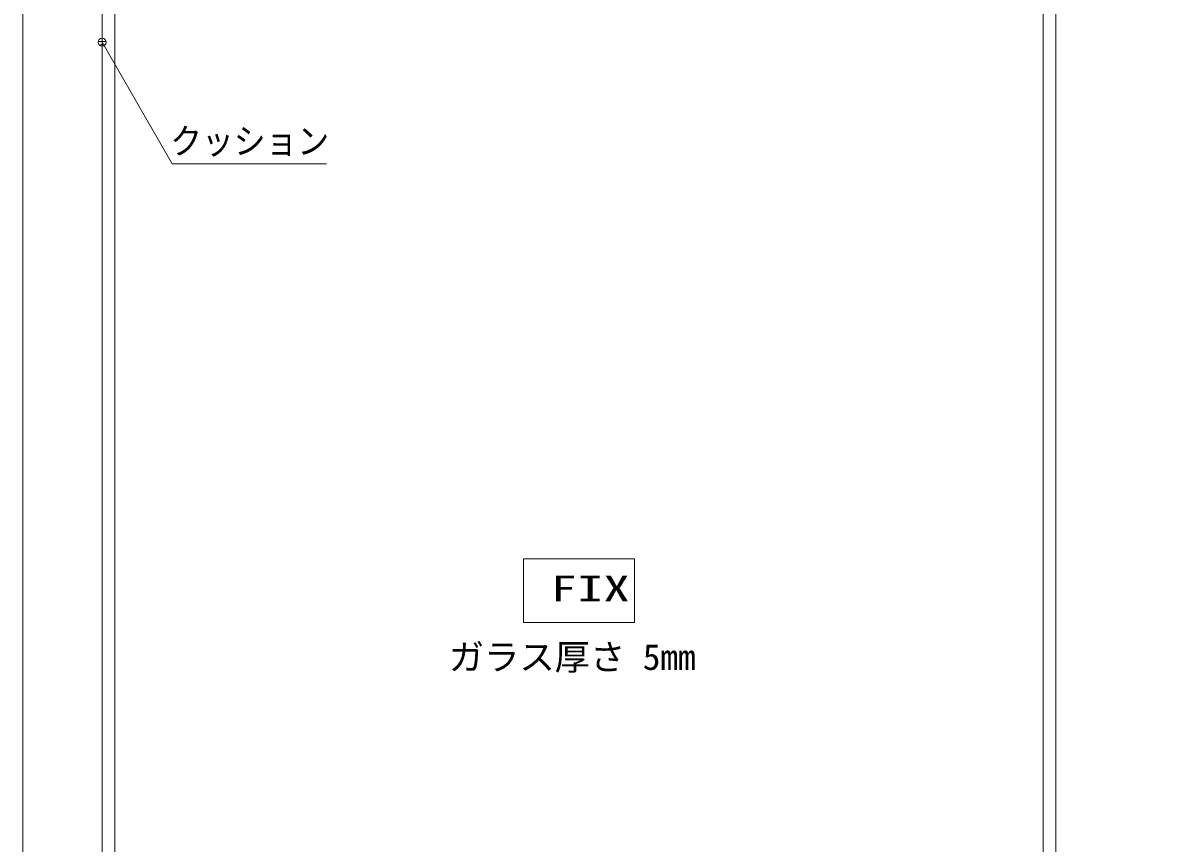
# Model space of a CAD drawing. Units: millimetres, scale not verified. Extents: x -6062 to 6062, y -3045 to 3045.
# Drawn here: x -5788 to -4361, y -1075 to -42 of the extents above; entities that cross this region are included whole.
import ezdxf
from ezdxf.enums import TextEntityAlignment as Align

# ---------------------------------------------------------------- set-up
doc = ezdxf.new("R2010")
doc.units = ezdxf.units.MM
doc.header["$LTSCALE"] = 20
for name, color, linetype, lineweight in [('0-2_2寸法-3', 7, 'Continuous', 9), ('0-4_1図面枠', 7, 'Continuous', 9), ('0-5_3一般', 7, 'Continuous', 9)]:
    doc.layers.add(name, color=color, linetype=linetype, lineweight=lineweight)
doc.styles.add('ＭＳ ゴシック', font='')
doc.styles.get('ＭＳ ゴシック').set_extended_font_data('MS Gothic')

# ---------------------------------------------------------------- blocks, each defined once
blk = doc.blocks.new('グループ-14')
at = {"layer": '0-4_1図面枠'}
blk.add_lwpolyline([(-80000, 55400), (80000, 55400), (80000, -55400), (-80000, -55400)], close=True, dxfattribs=at)
blk = doc.blocks.new('図面枠')
at = {"layer": '0-4_1図面枠'}
blk.add_blockref('グループ-14', (0, 0), dxfattribs=at)
blk = doc.blocks.new('グループ-18')
at = {"layer": '0-5_3一般'}
for p, q in [((-78000, -39000), (-78000, 7840)), ((-77680, -39000), (-77680, 7840)), ((-54320, 7840), (-54320, -39000)), ((-54000, 7840), (-54000, -39000)), ((-54320, -38740), (-54320, 7050)), ((-54000, -38740), (-54000, 7050))]:
    blk.add_line(p, q, dxfattribs=at)
blk = doc.blocks.new('グループ-19')
at = {"layer": '0-5_3一般'}
blk.add_line((-78000, 8000), (-78000, -39000), dxfattribs=at)
blk = doc.blocks.new('グループ-20')
at = {"layer": '0-5_3一般'}
for name in ['グループ-19', 'グループ-18']:
    blk.add_blockref(name, (0, 0), dxfattribs=at)

msp = doc.modelspace()

# ---------------------------------------------------------------- linework, layer by layer
at = {"layer": '0-2_2寸法-3'}
for p, q in [((-5682.61, -65.62), (-5692.39, -65.62)), ((-5683.5, -69.62), (-5691.5, -69.62)), ((-5687.33, -61.62), (-5687.67, -61.62)), ((-5687.33, -61.62), (-5687.67, -61.62))]:
    msp.add_line(p, q, dxfattribs=at)
msp.add_lwpolyline([(-5405.18, -219.45), (-5599.26, -219.45), (-5687.5, -66.61)], dxfattribs=at)
msp.add_lwpolyline([(-5017.5, -797), (-5157.5, -797), (-5157.5, -717), (-5017.5, -717)], close=True, dxfattribs=at)
msp.add_circle((-5687.5, -66.61), 5.01, dxfattribs=at)
msp.add_circle((-5687.5, -66.61), 5.01, dxfattribs=at)

# ---------------------------------------------------------------- block references
at = {"layer": '0-4_1図面枠', "xscale": 0.05, "yscale": 0.05}
msp.add_blockref('図面枠', (-1787.5, 0), dxfattribs=at)
at = {"layer": '0-5_3一般', "xscale": 0.05, "yscale": 0.05}
msp.add_blockref('グループ-20', (-1787.5, 0), dxfattribs=at)

# ---------------------------------------------------------------- texts
at = {"layer": '0-2_2寸法-3', "style": 'ＭＳ ゴシック'}
for s, width, p in [('クッション', 0.9, (-5601.76, -217.05)), ('FIX', 1.5, (-5123.25, -780.17))]:
    msp.add_text(s, height=32.55, dxfattribs=dict(at, width=width)).set_placement(p, align=Align.BOTTOM_LEFT)
msp.add_text('ガラス厚さ 5mm', height=32.55, dxfattribs=at).set_placement((-5251.29, -866.45), align=Align.BOTTOM_LEFT)

doc.saveas('drawing.dxf')
